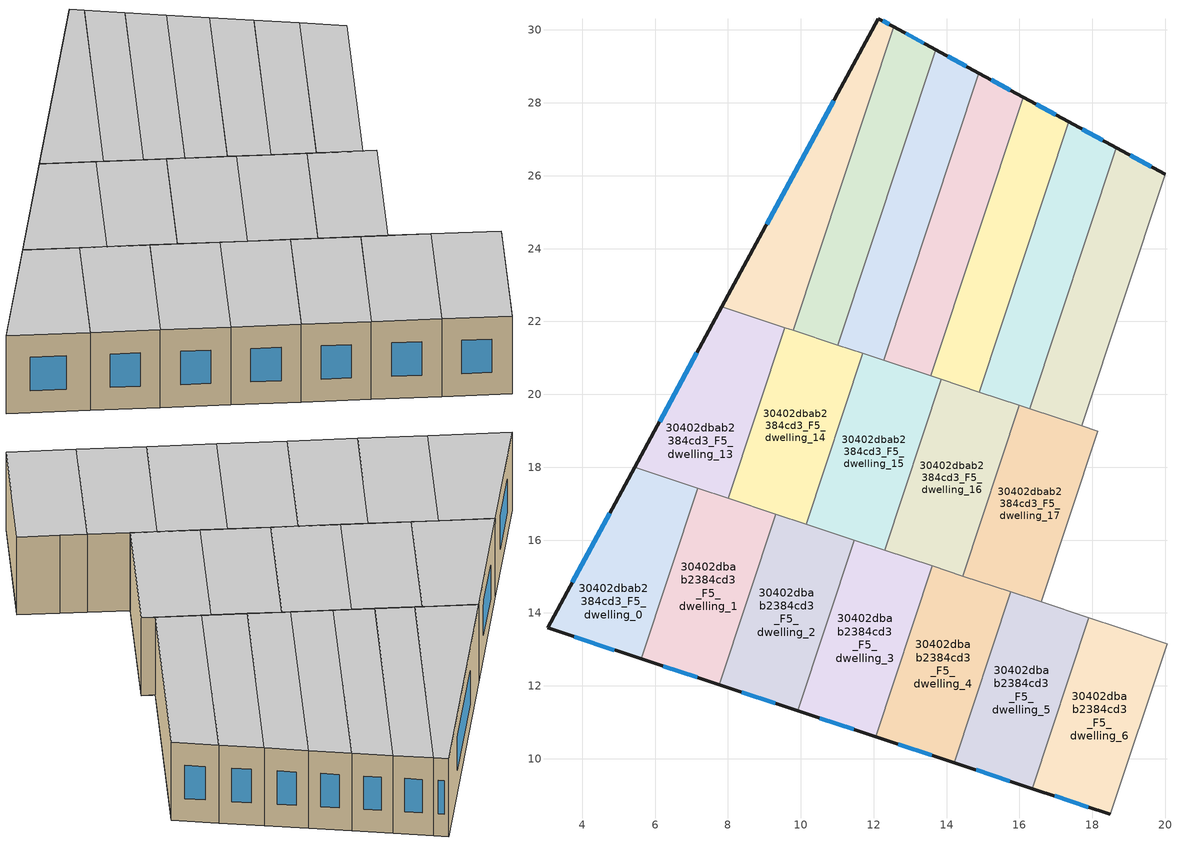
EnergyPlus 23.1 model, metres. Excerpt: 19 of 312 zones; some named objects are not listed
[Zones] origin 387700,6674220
30402dbab2384cd3_F5_dwelling_0
 floor to 30402dbab2384cd3_F4_dwelling_0 (EU_floor_Construction): 7.17,17.42 5.62,12.74 3.05,13.59 5.44,18 z15
 wall outside (EU_wall_Construction): 5.44,18 3.05,13.59 5.62,12.74 z15:18
 wall to 30402dbab2384cd3_F5_dwelling_1 (EU_wall_Construction): 5.62,12.74 7.17,17.42 z15:18
 wall to 30402dbab2384cd3_F5_dwelling_13 (EU_wall_Construction): 7.17,17.42 5.44,18 z15:18
 window (EU_Window_Construction): 4.76,16.74 3.73,14.85 / 3.78,13.35 4.88,12.98 z15.86:17.14
 ceiling to 30402dbab2384cd3_F6_dwelling_0 (EU_floor_Construction): 5.62,12.74 7.17,17.42 5.44,18 3.05,13.59 z18
30402dbab2384cd3_F5_dwelling_1
 floor to 30402dbab2384cd3_F4_dwelling_1 (EU_floor_Construction): 9.32,16.71 7.77,12.03 5.62,12.74 7.17,17.42 z15
 wall outside (EU_wall_Construction): 5.62,12.74 7.77,12.03 z15:18
 wall to 30402dbab2384cd3_F5_dwelling_2 (EU_wall_Construction): 7.77,12.03 9.32,16.71 z15:18
 wall to 30402dbab2384cd3_F5_dwelling_14 (EU_wall_Construction): 9.32,16.71 8.01,17.14 z15:18
 wall to 30402dbab2384cd3_F5_dwelling_13 (EU_wall_Construction): 8.01,17.15 7.17,17.42 z15:18
 window (EU_Window_Construction): 6.23,12.54 7.15,12.23 z15.86:17.14
 ceiling to 30402dbab2384cd3_F6_dwelling_1 (EU_floor_Construction): 7.77,12.03 9.32,16.71 7.17,17.42 5.62,12.74 z18
30402dbab2384cd3_F5_dwelling_13
 floor to 30402dbab2384cd3_F4_dwelling_13 (EU_floor_Construction): 9.56,21.83 8.01,17.14 5.44,18 7.84,22.4 z15
 wall outside (EU_wall_Construction): 7.84,22.4 5.44,18 z15:18
 wall to 30402dbab2384cd3_F5_dwelling_14 (EU_wall_Construction): 8.01,17.14 9.56,21.83 z15:18
 wall to 30402dbab2384cd3_F5_dwelling_26 (EU_wall_Construction): 9.56,21.83 7.84,22.4 z15:18
 window (EU_Window_Construction): 7.15,21.14 6.13,19.25 z15.86:17.14
 ceiling to 30402dbab2384cd3_F6_dwelling_13 (EU_floor_Construction): 8.01,17.14 9.56,21.83 7.84,22.4 5.44,18 z18
30402dbab2384cd3_F5_dwelling_14
 floor to 30402dbab2384cd3_F4_dwelling_14 (EU_floor_Construction): 11.71,21.12 10.16,16.43 8.01,17.14 9.56,21.83 z15
 wall to 30402dbab2384cd3_F5_dwelling_15 (EU_wall_Construction): 10.16,16.43 11.71,21.12 z15:18
 wall to 30402dbab2384cd3_F5_dwelling_27 (EU_wall_Construction): 11.01,21.35 9.79,21.76 z15:18
 wall to 30402dbab2384cd3_F5_dwelling_28 (EU_wall_Construction): 11.71,21.12 11.02,21.35 z15:18
 wall to 30402dbab2384cd3_F5_dwelling_2 (EU_wall_Construction): 9.32,16.71 10.16,16.43 z15:18
 wall to 30402dbab2384cd3_F5_dwelling_26 (EU_wall_Construction): 9.79,21.76 9.56,21.83 z15:18
 ceiling to 30402dbab2384cd3_F6_dwelling_14 (EU_floor_Construction): 10.16,16.43 11.71,21.12 9.56,21.83 8.01,17.14 z18
30402dbab2384cd3_F5_dwelling_15
 floor to 30402dbab2384cd3_F4_dwelling_15 (EU_floor_Construction): 13.85,20.41 12.3,15.72 10.16,16.43 11.71,21.12 z15
 wall to 30402dbab2384cd3_F5_dwelling_16 (EU_wall_Construction): 12.3,15.72 13.85,20.41 z15:18
 wall to 30402dbab2384cd3_F5_dwelling_29 (EU_wall_Construction): 13.57,20.51 12.27,20.93 z15:18
 wall to 30402dbab2384cd3_F5_dwelling_2 (EU_wall_Construction): 10.16,16.43 11.46,16 z15:18
 wall to 30402dbab2384cd3_F5_dwelling_3 (EU_wall_Construction): 11.46,16 12.3,15.72 z15:18
 wall to 30402dbab2384cd3_F5_dwelling_28 (EU_wall_Construction): 12.27,20.93 11.71,21.12 z15:18
 wall to 30402dbab2384cd3_F5_dwelling_30 (EU_wall_Construction): 13.85,20.41 13.57,20.51 z15:18
 ceiling to 30402dbab2384cd3_F6_dwelling_15 (EU_floor_Construction): 12.3,15.72 13.85,20.41 11.71,21.12 10.16,16.43 z18
30402dbab2384cd3_F5_dwelling_16
 floor to 30402dbab2384cd3_F4_dwelling_16 (EU_floor_Construction): 16,19.7 14.45,15.01 12.3,15.72 13.85,20.41 z15
 wall to 30402dbab2384cd3_F5_dwelling_17 (EU_wall_Construction): 14.45,15.01 16,19.7 z15:18
 wall to 30402dbab2384cd3_F5_dwelling_31 (EU_wall_Construction): 16,19.7 14.9,20.06 z15:18
 wall to 30402dbab2384cd3_F5_dwelling_3 (EU_wall_Construction): 12.3,15.72 13.61,15.29 z15:18
 wall to 30402dbab2384cd3_F5_dwelling_30 (EU_wall_Construction): 14.9,20.06 13.85,20.41 z15:18
 wall to 30402dbab2384cd3_F5_dwelling_4 (EU_wall_Construction): 13.61,15.29 14.45,15.01 z15:18
 ceiling to 30402dbab2384cd3_F6_dwelling_16 (EU_floor_Construction): 14.45,15.01 16,19.7 13.85,20.41 12.3,15.72 z18
30402dbab2384cd3_F5_dwelling_17
 floor to 30402dbab2384cd3_F4_dwelling_17 (EU_floor_Construction): 18.15,18.99 16.59,14.3 14.45,15.01 16,19.7 z15
 wall to 30402dbab2384cd3_F5_dwelling_18 (EU_wall_Construction): 16.59,14.3 18.15,18.99 z15:18
 wall to 30402dbab2384cd3_F5_dwelling_32 (EU_wall_Construction): 17.72,19.13 16.28,19.61 z15:18
 wall to 30402dbab2384cd3_F5_dwelling_4 (EU_wall_Construction): 14.45,15.01 15.76,14.58 z15:18
 wall to 30402dbab2384cd3_F5_dwelling_31 (EU_wall_Construction): 16.28,19.61 16,19.7 z15:18
 wall to 30402dbab2384cd3_F5_dwelling_5 (EU_wall_Construction): 15.76,14.58 16.59,14.3 z15:18
 wall to 30402dbab2384cd3_F5_dwelling_33 (EU_wall_Construction): 18.15,18.99 17.72,19.13 z15:18
 ceiling to 30402dbab2384cd3_F6_dwelling_17 (EU_floor_Construction): 16.59,14.3 18.15,18.99 16,19.7 14.45,15.01 z18
30402dbab2384cd3_F5_dwelling_2
 floor to 30402dbab2384cd3_F4_dwelling_2 (EU_floor_Construction): 11.46,16 9.91,11.32 7.77,12.03 9.32,16.71 z15
 wall outside (EU_wall_Construction): 7.77,12.03 9.91,11.32 z15:18
 wall to 30402dbab2384cd3_F5_dwelling_3 (EU_wall_Construction): 9.91,11.32 11.46,16 z15:18
 window (EU_Window_Construction): 8.38,11.82 9.3,11.52 z15.86:17.14
 ceiling to 30402dbab2384cd3_F6_dwelling_2 (EU_floor_Construction): 9.91,11.32 11.46,16 9.32,16.71 7.77,12.03 z18
30402dbab2384cd3_F5_dwelling_26
 floor to 30402dbab2384cd3_F4_dwelling_26 (EU_floor_Construction): 12.55,30.09 9.79,21.76 7.84,22.4 12.13,30.31 z15
 wall outside (EU_wall_Construction): 12.55,30.09 12.13,30.31 7.84,22.4 z15:18
 wall to 30402dbab2384cd3_F5_dwelling_27 (EU_wall_Construction): 9.79,21.76 12.55,30.09 z15:18
 window (EU_Window_Construction): 10.91,28.05 9.06,24.66 / 12.43,30.15 12.25,30.25 z15.86:17.14
 ceiling to 30402dbab2384cd3_F6_dwelling_26 (EU_floor_Construction): 9.79,21.76 12.55,30.09 12.13,30.31 7.84,22.4 z18
30402dbab2384cd3_F5_dwelling_27
 floor to 30402dbab2384cd3_F4_dwelling_27 (EU_floor_Construction): 13.7,29.46 11.02,21.35 9.79,21.76 12.55,30.09 z15
 wall outside (EU_wall_Construction): 13.7,29.46 12.55,30.09 z15:18
 wall to 30402dbab2384cd3_F5_dwelling_28 (EU_wall_Construction): 11.02,21.35 13.7,29.46 z15:18
 window (EU_Window_Construction): 13.37,29.64 12.88,29.91 z15.86:17.14
 ceiling to 30402dbab2384cd3_F6_dwelling_27 (EU_floor_Construction): 11.02,21.35 13.7,29.46 12.55,30.09 9.79,21.76 z18
30402dbab2384cd3_F5_dwelling_28
 floor to 30402dbab2384cd3_F4_dwelling_28 (EU_floor_Construction): 14.88,28.82 12.27,20.93 11.02,21.35 13.7,29.46 z15
 wall outside (EU_wall_Construction): 14.88,28.82 13.7,29.46 z15:18
 wall to 30402dbab2384cd3_F5_dwelling_29 (EU_wall_Construction): 12.27,20.93 14.88,28.82 z15:18
 window (EU_Window_Construction): 14.54,29 14.04,29.28 z15.86:17.14
 ceiling to 30402dbab2384cd3_F6_dwelling_28 (EU_floor_Construction): 12.27,20.93 14.88,28.82 13.7,29.46 11.02,21.35 z18
30402dbab2384cd3_F5_dwelling_29
 floor to 30402dbab2384cd3_F4_dwelling_29 (EU_floor_Construction): 16.1,28.16 13.57,20.51 12.27,20.93 14.88,28.82 z15
 wall outside (EU_wall_Construction): 16.1,28.16 14.88,28.82 z15:18
 wall to 30402dbab2384cd3_F5_dwelling_30 (EU_wall_Construction): 13.57,20.51 16.1,28.16 z15:18
 window (EU_Window_Construction): 15.75,28.35 15.23,28.63 z15.86:17.14
 ceiling to 30402dbab2384cd3_F6_dwelling_29 (EU_floor_Construction): 13.57,20.51 16.1,28.16 14.88,28.82 12.27,20.93 z18
30402dbab2384cd3_F5_dwelling_3
 floor to 30402dbab2384cd3_F4_dwelling_3 (EU_floor_Construction): 13.61,15.29 12.06,10.61 9.91,11.32 11.46,16 z15
 wall outside (EU_wall_Construction): 9.91,11.32 12.06,10.61 z15:18
 wall to 30402dbab2384cd3_F5_dwelling_4 (EU_wall_Construction): 12.06,10.61 13.61,15.29 z15:18
 window (EU_Window_Construction): 10.53,11.11 11.45,10.81 z15.86:17.14
 ceiling to 30402dbab2384cd3_F6_dwelling_3 (EU_floor_Construction): 12.06,10.61 13.61,15.29 11.46,16 9.91,11.32 z18
30402dbab2384cd3_F5_dwelling_30
 floor to 30402dbab2384cd3_F4_dwelling_30 (EU_floor_Construction): 17.36,27.47 14.9,20.06 13.57,20.51 16.1,28.16 z15
 wall outside (EU_wall_Construction): 17.36,27.47 16.1,28.16 z15:18
 wall to 30402dbab2384cd3_F5_dwelling_31 (EU_wall_Construction): 14.9,20.06 17.36,27.47 z15:18
 window (EU_Window_Construction): 17,27.67 16.46,27.96 z15.86:17.14
 ceiling to 30402dbab2384cd3_F6_dwelling_30 (EU_floor_Construction): 14.9,20.06 17.36,27.47 16.1,28.16 13.57,20.51 z18
30402dbab2384cd3_F5_dwelling_31
 floor to 30402dbab2384cd3_F4_dwelling_31 (EU_floor_Construction): 18.66,26.77 16.28,19.61 14.9,20.06 17.36,27.47 z15
 wall outside (EU_wall_Construction): 18.66,26.77 17.36,27.47 z15:18
 wall to 30402dbab2384cd3_F5_dwelling_32 (EU_wall_Construction): 16.28,19.61 18.66,26.77 z15:18
 window (EU_Window_Construction): 18.28,26.97 17.73,27.27 z15.86:17.14
 ceiling to 30402dbab2384cd3_F6_dwelling_31 (EU_floor_Construction): 16.28,19.61 18.66,26.77 17.36,27.47 14.9,20.06 z18
30402dbab2384cd3_F5_dwelling_32
 floor to 30402dbab2384cd3_F4_dwelling_32 (EU_floor_Construction): 20,26.04 17.72,19.13 16.28,19.61 18.66,26.77 z15
 wall outside (EU_wall_Construction): 20,26.04 18.66,26.77 z15:18
 wall to 30402dbab2384cd3_F5_dwelling_33 (EU_wall_Construction): 17.72,19.13 20,26.04 z15:18
 window (EU_Window_Construction): 19.62,26.25 19.04,26.56 z15.86:17.14
 ceiling to 30402dbab2384cd3_F6_dwelling_32 (EU_floor_Construction): 17.72,19.13 20,26.04 18.66,26.77 16.28,19.61 z18
30402dbab2384cd3_F5_dwelling_4
 floor to 30402dbab2384cd3_F4_dwelling_4 (EU_floor_Construction): 15.76,14.58 14.21,9.89 12.06,10.61 13.61,15.29 z15
 wall outside (EU_wall_Construction): 12.06,10.61 14.21,9.89 z15:18
 wall to 30402dbab2384cd3_F5_dwelling_5 (EU_wall_Construction): 14.21,9.89 15.76,14.58 z15:18
 window (EU_Window_Construction): 12.67,10.4 13.59,10.1 z15.86:17.14
 ceiling to 30402dbab2384cd3_F6_dwelling_4 (EU_floor_Construction): 14.21,9.89 15.76,14.58 13.61,15.29 12.06,10.61 z18
30402dbab2384cd3_F5_dwelling_5
 floor to 30402dbab2384cd3_F4_dwelling_5 (EU_floor_Construction): 17.91,13.87 16.35,9.18 14.21,9.89 15.76,14.58 z15
 wall outside (EU_wall_Construction): 14.21,9.89 16.35,9.18 z15:18
 wall to 30402dbab2384cd3_F5_dwelling_6 (EU_wall_Construction): 16.35,9.18 17.91,13.87 z15:18
 wall to 30402dbab2384cd3_F5_dwelling_18 (EU_wall_Construction): 17.91,13.87 16.59,14.3 z15:18
 window (EU_Window_Construction): 14.82,9.69 15.74,9.39 z15.86:17.14
 ceiling to 30402dbab2384cd3_F6_dwelling_5 (EU_floor_Construction): 16.35,9.18 17.91,13.87 15.76,14.58 14.21,9.89 z18
30402dbab2384cd3_F5_dwelling_6
 floor to 30402dbab2384cd3_F4_dwelling_6 (EU_floor_Construction): 20.05,13.16 18.5,8.47 16.35,9.18 17.91,13.87 z15
 wall outside (EU_wall_Construction): 16.35,9.18 18.5,8.47 z15:18
 wall to 30402dbab2384cd3_F5_dwelling_7 (EU_wall_Construction): 18.5,8.47 20.05,13.16 z15:18
 wall to 30402dbab2384cd3_F5_dwelling_19 (EU_wall_Construction): 20.05,13.16 18.74,13.59 z15:18
 wall to 30402dbab2384cd3_F5_dwelling_18 (EU_wall_Construction): 18.74,13.59 17.91,13.87 z15:18
 window (EU_Window_Construction): 16.97,8.98 17.89,8.68 z15.86:17.14
 ceiling to 30402dbab2384cd3_F6_dwelling_6 (EU_floor_Construction): 18.5,8.47 20.05,13.16 17.91,13.87 16.35,9.18 z18
[Building]
EU S2 Campaign: North Axis=0; Terrain=City; Solar Distribution=FullExterior
[Site:Location]
Helsinki-Vantaa.AP: Latitude=60.317; Longitude=24.963; Time Zone=2; Elevation=54.6
[SizingPeriod:WeatherFileDays]
AnnualSizingPeriod: Begin Month=1; Begin Day of Month=1; End Month=12; End Day of Month=31; Day of Week for Start Day=Monday; Use Weather File Daylight Saving Period=No; Use Weather File Rain and Snow Indicators=No
[MATERIAL]
EU_InternalMass_Material: Roughness=MediumRough; Thickness=0.1; Conductivity=1; Density=1800; Specific Heat=900; Thermal Absorptance=0.9; Solar Absorptance=0.7; Visible Absorptance=0.7
[MATERIAL:NOMASS] Roughness=MediumRough; Thermal Absorptance=0.9; Solar Absorptance=0.7; Visible Absorptance=0.7
Name | Thermal Resistance
EU_wall_NoMass | 5.91765
EU_floor_NoMass | 6.2875
[WINDOWMATERIAL:SIMPLEGLAZINGSYSTEM]
EU_Window_SimpleGlazing: UFactor=0.994035; Solar Heat Gain Coefficient=0.7; Visible Transmittance=0.7
[CONSTRUCTION]
EU_wall_Construction: EU_wall_NoMass
EU_floor_Construction: EU_floor_NoMass
EU_Window_Construction: EU_Window_SimpleGlazing
EU_InternalMass_Construction: EU_InternalMass_Material
[ZONE] Type=1; Multiplier=1; Ceiling Height=autocalculate; Floor Area=autocalculate; Part of Total Floor Area=Yes
Name | Volume
30402dbab2384cd3_F5_dwelling_0; 30402dbab2384cd3_F5_dwelling_2; 30402dbab2384cd3_F5_dwelling_31 | 33.4856
30402dbab2384cd3_F5_dwelling_1 | 33.4937
30402dbab2384cd3_F5_dwelling_13; 30402dbab2384cd3_F5_dwelling_3 | 33.4951
30402dbab2384cd3_F5_dwelling_14; 30402dbab2384cd3_F5_dwelling_27 | 33.479
30402dbab2384cd3_F5_dwelling_15 | 33.4915
30402dbab2384cd3_F5_dwelling_16 | 33.4929
30402dbab2384cd3_F5_dwelling_17 | 33.4768
30402dbab2384cd3_F5_dwelling_26; 30402dbab2384cd3_F5_dwelling_32 | 33.4995
30402dbab2384cd3_F5_dwelling_28 | 33.4871
30402dbab2384cd3_F5_dwelling_29 | 33.4834
30402dbab2384cd3_F5_dwelling_30 | 33.5002
30402dbab2384cd3_F5_dwelling_4 | 33.4827
30402dbab2384cd3_F5_dwelling_5 | 33.498
30402dbab2384cd3_F5_dwelling_6 | 33.4841
[INTERNALMASS] Construction=EU_InternalMass_Construction
Name | Zone or ZoneList | Surface Area
30402dbab2384cd3_F5_dwelling_0_EU_InternalMass | 30402dbab2384cd3_F5_dwelling_0 | 11.1619
30402dbab2384cd3_F5_dwelling_1_EU_InternalMass | 30402dbab2384cd3_F5_dwelling_1 | 11.1648
30402dbab2384cd3_F5_dwelling_2_EU_InternalMass | 30402dbab2384cd3_F5_dwelling_2 | 11.1616
30402dbab2384cd3_F5_dwelling_3_EU_InternalMass | 30402dbab2384cd3_F5_dwelling_3 | 11.1653
30402dbab2384cd3_F5_dwelling_4_EU_InternalMass | 30402dbab2384cd3_F5_dwelling_4 | 11.1612
30402dbab2384cd3_F5_dwelling_5_EU_InternalMass | 30402dbab2384cd3_F5_dwelling_5 | 11.1657
30402dbab2384cd3_F5_dwelling_6_EU_InternalMass | 30402dbab2384cd3_F5_dwelling_6 | 11.1614
30402dbab2384cd3_F5_dwelling_13_EU_InternalMass | 30402dbab2384cd3_F5_dwelling_13 | 11.1653
30402dbab2384cd3_F5_dwelling_14_EU_InternalMass | 30402dbab2384cd3_F5_dwelling_14 | 11.1605
30402dbab2384cd3_F5_dwelling_15_EU_InternalMass | 30402dbab2384cd3_F5_dwelling_15 | 11.1641
30402dbab2384cd3_F5_dwelling_16_EU_InternalMass | 30402dbab2384cd3_F5_dwelling_16 | 11.1641
30402dbab2384cd3_F5_dwelling_17_EU_InternalMass | 30402dbab2384cd3_F5_dwelling_17 | 11.1595
30402dbab2384cd3_F5_dwelling_26_EU_InternalMass | 30402dbab2384cd3_F5_dwelling_26 | 11.1666
30402dbab2384cd3_F5_dwelling_27_EU_InternalMass | 30402dbab2384cd3_F5_dwelling_27 | 11.1596
30402dbab2384cd3_F5_dwelling_28_EU_InternalMass | 30402dbab2384cd3_F5_dwelling_28 | 11.1623
30402dbab2384cd3_F5_dwelling_29_EU_InternalMass | 30402dbab2384cd3_F5_dwelling_29 | 11.1614
30402dbab2384cd3_F5_dwelling_30_EU_InternalMass | 30402dbab2384cd3_F5_dwelling_30 | 11.1666
30402dbab2384cd3_F5_dwelling_31_EU_InternalMass | 30402dbab2384cd3_F5_dwelling_31 | 11.162
30402dbab2384cd3_F5_dwelling_32_EU_InternalMass | 30402dbab2384cd3_F5_dwelling_32 | 11.1665
[OTHEREQUIPMENT] Fuel Type=Electricity; Design Level Calculation Method=Watts/Area; Power per Zone Floor Area=1; Fraction Latent=0; Fraction Radiant=0; Fraction Lost=0; Carbon Dioxide Generation Rate=0; EndUse Subcategory=EU_Step8_InternalGains
Name | Zone or ZoneList or Space or SpaceList | Schedule
EU_Step8_InternalGain_30402dbab2384cd3_F5_dwelling_0_f000 | 30402dbab2384cd3_F5_dwelling_0 | EU_Step8_GainSchedule_30402dbab2384cd3_F5_dwelling_0_f000
EU_Step8_InternalGain_30402dbab2384cd3_F5_dwelling_1_f000 | 30402dbab2384cd3_F5_dwelling_1 | EU_Step8_GainSchedule_30402dbab2384cd3_F5_dwelling_1_f000
EU_Step8_InternalGain_30402dbab2384cd3_F5_dwelling_2_f000 | 30402dbab2384cd3_F5_dwelling_2 | EU_Step8_GainSchedule_30402dbab2384cd3_F5_dwelling_2_f000
EU_Step8_InternalGain_30402dbab2384cd3_F5_dwelling_3_f000 | 30402dbab2384cd3_F5_dwelling_3 | EU_Step8_GainSchedule_30402dbab2384cd3_F5_dwelling_3_f000
EU_Step8_InternalGain_30402dbab2384cd3_F5_dwelling_4_f000 | 30402dbab2384cd3_F5_dwelling_4 | EU_Step8_GainSchedule_30402dbab2384cd3_F5_dwelling_4_f000
EU_Step8_InternalGain_30402dbab2384cd3_F5_dwelling_5_f000 | 30402dbab2384cd3_F5_dwelling_5 | EU_Step8_GainSchedule_30402dbab2384cd3_F5_dwelling_5_f000
EU_Step8_InternalGain_30402dbab2384cd3_F5_dwelling_6_f000 | 30402dbab2384cd3_F5_dwelling_6 | EU_Step8_GainSchedule_30402dbab2384cd3_F5_dwelling_6_f000
EU_Step8_InternalGain_30402dbab2384cd3_F5_dwelling_13_f000 | 30402dbab2384cd3_F5_dwelling_13 | EU_Step8_GainSchedule_30402dbab2384cd3_F5_dwelling_13_f000
EU_Step8_InternalGain_30402dbab2384cd3_F5_dwelling_14_f000 | 30402dbab2384cd3_F5_dwelling_14 | EU_Step8_GainSchedule_30402dbab2384cd3_F5_dwelling_14_f000
EU_Step8_InternalGain_30402dbab2384cd3_F5_dwelling_15_f000 | 30402dbab2384cd3_F5_dwelling_15 | EU_Step8_GainSchedule_30402dbab2384cd3_F5_dwelling_15_f000
EU_Step8_InternalGain_30402dbab2384cd3_F5_dwelling_16_f000 | 30402dbab2384cd3_F5_dwelling_16 | EU_Step8_GainSchedule_30402dbab2384cd3_F5_dwelling_16_f000
EU_Step8_InternalGain_30402dbab2384cd3_F5_dwelling_17_f000 | 30402dbab2384cd3_F5_dwelling_17 | EU_Step8_GainSchedule_30402dbab2384cd3_F5_dwelling_17_f000
EU_Step8_InternalGain_30402dbab2384cd3_F5_dwelling_26_f000 | 30402dbab2384cd3_F5_dwelling_26 | EU_Step8_GainSchedule_30402dbab2384cd3_F5_dwelling_26_f000
EU_Step8_InternalGain_30402dbab2384cd3_F5_dwelling_27_f000 | 30402dbab2384cd3_F5_dwelling_27 | EU_Step8_GainSchedule_30402dbab2384cd3_F5_dwelling_27_f000
EU_Step8_InternalGain_30402dbab2384cd3_F5_dwelling_28_f000 | 30402dbab2384cd3_F5_dwelling_28 | EU_Step8_GainSchedule_30402dbab2384cd3_F5_dwelling_28_f000
EU_Step8_InternalGain_30402dbab2384cd3_F5_dwelling_29_f000 | 30402dbab2384cd3_F5_dwelling_29 | EU_Step8_GainSchedule_30402dbab2384cd3_F5_dwelling_29_f000
EU_Step8_InternalGain_30402dbab2384cd3_F5_dwelling_30_f000 | 30402dbab2384cd3_F5_dwelling_30 | EU_Step8_GainSchedule_30402dbab2384cd3_F5_dwelling_30_f000
EU_Step8_InternalGain_30402dbab2384cd3_F5_dwelling_31_f000 | 30402dbab2384cd3_F5_dwelling_31 | EU_Step8_GainSchedule_30402dbab2384cd3_F5_dwelling_31_f000
EU_Step8_InternalGain_30402dbab2384cd3_F5_dwelling_32_f000 | 30402dbab2384cd3_F5_dwelling_32 | EU_Step8_GainSchedule_30402dbab2384cd3_F5_dwelling_32_f000
[ZONEVENTILATION:DESIGNFLOWRATE] Schedule=EU_AlwaysOn; Design Flow Rate Calculation Method=AirChanges/Hour; Air Changes per Hour=0.596421; Ventilation Type=Natural; Fan Pressure Rise=0; Fan Total Efficiency=1; Constant Term Coefficient=1; Temperature Term Coefficient=0; Velocity Term Coefficient=0; Velocity Squared Term Coefficient=0; Minimum Indoor Temperature=-100; Maximum Indoor Temperature=100; Delta Temperature=-100; Minimum Outdoor Temperature=-100; Maximum Outdoor Temperature=100; Maximum Wind Speed=40
Name | Zone or ZoneList or Space or SpaceList
EU_ConstantAir_30402dbab2384cd3_F5_dwelling_0 | 30402dbab2384cd3_F5_dwelling_0
EU_ConstantAir_30402dbab2384cd3_F5_dwelling_1 | 30402dbab2384cd3_F5_dwelling_1
EU_ConstantAir_30402dbab2384cd3_F5_dwelling_2 | 30402dbab2384cd3_F5_dwelling_2
EU_ConstantAir_30402dbab2384cd3_F5_dwelling_3 | 30402dbab2384cd3_F5_dwelling_3
EU_ConstantAir_30402dbab2384cd3_F5_dwelling_4 | 30402dbab2384cd3_F5_dwelling_4
EU_ConstantAir_30402dbab2384cd3_F5_dwelling_5 | 30402dbab2384cd3_F5_dwelling_5
EU_ConstantAir_30402dbab2384cd3_F5_dwelling_6 | 30402dbab2384cd3_F5_dwelling_6
EU_ConstantAir_30402dbab2384cd3_F5_dwelling_13 | 30402dbab2384cd3_F5_dwelling_13
EU_ConstantAir_30402dbab2384cd3_F5_dwelling_14 | 30402dbab2384cd3_F5_dwelling_14
EU_ConstantAir_30402dbab2384cd3_F5_dwelling_15 | 30402dbab2384cd3_F5_dwelling_15
EU_ConstantAir_30402dbab2384cd3_F5_dwelling_16 | 30402dbab2384cd3_F5_dwelling_16
EU_ConstantAir_30402dbab2384cd3_F5_dwelling_17 | 30402dbab2384cd3_F5_dwelling_17
EU_ConstantAir_30402dbab2384cd3_F5_dwelling_26 | 30402dbab2384cd3_F5_dwelling_26
EU_ConstantAir_30402dbab2384cd3_F5_dwelling_27 | 30402dbab2384cd3_F5_dwelling_27
EU_ConstantAir_30402dbab2384cd3_F5_dwelling_28 | 30402dbab2384cd3_F5_dwelling_28
EU_ConstantAir_30402dbab2384cd3_F5_dwelling_29 | 30402dbab2384cd3_F5_dwelling_29
EU_ConstantAir_30402dbab2384cd3_F5_dwelling_30 | 30402dbab2384cd3_F5_dwelling_30
EU_ConstantAir_30402dbab2384cd3_F5_dwelling_31 | 30402dbab2384cd3_F5_dwelling_31
EU_ConstantAir_30402dbab2384cd3_F5_dwelling_32 | 30402dbab2384cd3_F5_dwelling_32
[HVACTEMPLATE:ZONE:IDEALLOADSAIRSYSTEM] System Availability Schedule=EU_AlwaysOn; Maximum Heating Supply Air Temperature=50; Minimum Cooling Supply Air Temperature=13; Maximum Heating Supply Air Humidity Ratio=0.0156; Minimum Cooling Supply Air Humidity Ratio=0.0077; Heating Limit=NoLimit; Cooling Limit=NoLimit; Heating Availability Schedule=EU_AlwaysOn; Cooling Availability Schedule=EU_CoolingOff; Dehumidification Control Type=ConstantSensibleHeatRatio; Cooling Sensible Heat Ratio=0.7; Dehumidification Setpoint=60; Humidification Control Type=None; Humidification Setpoint=30; Outdoor Air Method=None; Outdoor Air Flow Rate per Person=0.00944; Outdoor Air Flow Rate per Zone Floor Area=0; Outdoor Air Flow Rate per Zone=0; Demand Controlled Ventilation Type=None; Outdoor Air Economizer Type=NoEconomizer; Heat Recovery Type=None; Sensible Heat Recovery Effectiveness=0.7; Latent Heat Recovery Effectiveness=0.65
Name | Template Thermostat
30402dbab2384cd3_F5_dwelling_0 | EU_HeatOnly_30402dbab2384cd3_F5_dwelling_0
30402dbab2384cd3_F5_dwelling_1 | EU_HeatOnly_30402dbab2384cd3_F5_dwelling_1
30402dbab2384cd3_F5_dwelling_2 | EU_HeatOnly_30402dbab2384cd3_F5_dwelling_2
30402dbab2384cd3_F5_dwelling_3 | EU_HeatOnly_30402dbab2384cd3_F5_dwelling_3
30402dbab2384cd3_F5_dwelling_4 | EU_HeatOnly_30402dbab2384cd3_F5_dwelling_4
30402dbab2384cd3_F5_dwelling_5 | EU_HeatOnly_30402dbab2384cd3_F5_dwelling_5
30402dbab2384cd3_F5_dwelling_6 | EU_HeatOnly_30402dbab2384cd3_F5_dwelling_6
30402dbab2384cd3_F5_dwelling_13 | EU_HeatOnly_30402dbab2384cd3_F5_dwelling_13
30402dbab2384cd3_F5_dwelling_14 | EU_HeatOnly_30402dbab2384cd3_F5_dwelling_14
30402dbab2384cd3_F5_dwelling_15 | EU_HeatOnly_30402dbab2384cd3_F5_dwelling_15
30402dbab2384cd3_F5_dwelling_16 | EU_HeatOnly_30402dbab2384cd3_F5_dwelling_16
30402dbab2384cd3_F5_dwelling_17 | EU_HeatOnly_30402dbab2384cd3_F5_dwelling_17
30402dbab2384cd3_F5_dwelling_26 | EU_HeatOnly_30402dbab2384cd3_F5_dwelling_26
30402dbab2384cd3_F5_dwelling_27 | EU_HeatOnly_30402dbab2384cd3_F5_dwelling_27
30402dbab2384cd3_F5_dwelling_28 | EU_HeatOnly_30402dbab2384cd3_F5_dwelling_28
30402dbab2384cd3_F5_dwelling_29 | EU_HeatOnly_30402dbab2384cd3_F5_dwelling_29
30402dbab2384cd3_F5_dwelling_30 | EU_HeatOnly_30402dbab2384cd3_F5_dwelling_30
30402dbab2384cd3_F5_dwelling_31 | EU_HeatOnly_30402dbab2384cd3_F5_dwelling_31
30402dbab2384cd3_F5_dwelling_32 | EU_HeatOnly_30402dbab2384cd3_F5_dwelling_32
[SIZING:ZONE] Zone Cooling Design Supply Air Temperature Input Method=SupplyAirTemperature; Zone Cooling Design Supply Air Temperature=13; Zone Heating Design Supply Air Temperature Input Method=SupplyAirTemperature; Zone Heating Design Supply Air Temperature=50; Zone Cooling Design Supply Air Humidity Ratio=0.008; Zone Heating Design Supply Air Humidity Ratio=0.008; Cooling Design Air Flow Method=DesignDay; Cooling Design Air Flow Rate=0; Cooling Minimum Air Flow per Zone Floor Area=0.000762; Cooling Minimum Air Flow=0; Cooling Minimum Air Flow Fraction=0.2; Heating Design Air Flow Method=DesignDay; Heating Design Air Flow Rate=0; Heating Maximum Air Flow per Zone Floor Area=0.002032; Heating Maximum Air Flow=0.141576; Heating Maximum Air Flow Fraction=0.3; Account for Dedicated Outdoor Air System=No; Dedicated Outdoor Air System Control Strategy=NeutralSupplyAir; Dedicated Outdoor Air Low Setpoint Temperature for Design=autosize; Dedicated Outdoor Air High Setpoint Temperature for Design=autosize; Zone Load Sizing Method=Sensible Load Only No Latent Load; Zone Latent Cooling Design Supply Air Humidity Ratio Input Method=HumidityRatioDifference; Zone Cooling Design Supply Air Humidity Ratio Difference=0.005; Zone Latent Heating Design Supply Air Humidity Ratio Input Method=HumidityRatioDifference; Zone Humidification Design Supply Air Humidity Ratio Difference=0.005
30402dbab2384cd3_F5_dwelling_0; 30402dbab2384cd3_F5_dwelling_1; 30402dbab2384cd3_F5_dwelling_2; 30402dbab2384cd3_F5_dwelling_3; 30402dbab2384cd3_F5_dwelling_4; 30402dbab2384cd3_F5_dwelling_5; 30402dbab2384cd3_F5_dwelling_6; 30402dbab2384cd3_F5_dwelling_13; 30402dbab2384cd3_F5_dwelling_14; 30402dbab2384cd3_F5_dwelling_15; 30402dbab2384cd3_F5_dwelling_16; 30402dbab2384cd3_F5_dwelling_17; 30402dbab2384cd3_F5_dwelling_26; 30402dbab2384cd3_F5_dwelling_27; 30402dbab2384cd3_F5_dwelling_28; 30402dbab2384cd3_F5_dwelling_29; 30402dbab2384cd3_F5_dwelling_30; 30402dbab2384cd3_F5_dwelling_31; 30402dbab2384cd3_F5_dwelling_32
[SCHEDULE:CONSTANT]
Name | Hourly Value
EU_AlwaysOn | 1
EU_CoolingOff | 0
[SCHEDULE:FILE] Column Number=1; Rows to Skip at Top=0; Number of Hours of Data=8760; Column Separator=Comma; Interpolate to Timestep=No; Minutes per Item=60; Adjust Schedule for Daylight Savings=Yes
Name | File
EU_Step8_GainSchedule_30402dbab2384cd3_F5_dwelling_0_f000 | ../../schedules/30402dbab2384cd3/30402dbab2384cd3_F5_dwelling_0_f000_gain.csv
EU_Step8_GainSchedule_30402dbab2384cd3_F5_dwelling_1_f000 | ../../schedules/30402dbab2384cd3/30402dbab2384cd3_F5_dwelling_1_f000_gain.csv
EU_Step8_GainSchedule_30402dbab2384cd3_F5_dwelling_2_f000 | ../../schedules/30402dbab2384cd3/30402dbab2384cd3_F5_dwelling_2_f000_gain.csv
EU_Step8_GainSchedule_30402dbab2384cd3_F5_dwelling_3_f000 | ../../schedules/30402dbab2384cd3/30402dbab2384cd3_F5_dwelling_3_f000_gain.csv
EU_Step8_GainSchedule_30402dbab2384cd3_F5_dwelling_4_f000 | ../../schedules/30402dbab2384cd3/30402dbab2384cd3_F5_dwelling_4_f000_gain.csv
EU_Step8_GainSchedule_30402dbab2384cd3_F5_dwelling_5_f000 | ../../schedules/30402dbab2384cd3/30402dbab2384cd3_F5_dwelling_5_f000_gain.csv
EU_Step8_GainSchedule_30402dbab2384cd3_F5_dwelling_6_f000 | ../../schedules/30402dbab2384cd3/30402dbab2384cd3_F5_dwelling_6_f000_gain.csv
EU_Step8_GainSchedule_30402dbab2384cd3_F5_dwelling_13_f000 | ../../schedules/30402dbab2384cd3/30402dbab2384cd3_F5_dwelling_13_f000_gain.csv
EU_Step8_GainSchedule_30402dbab2384cd3_F5_dwelling_14_f000 | ../../schedules/30402dbab2384cd3/30402dbab2384cd3_F5_dwelling_14_f000_gain.csv
EU_Step8_GainSchedule_30402dbab2384cd3_F5_dwelling_15_f000 | ../../schedules/30402dbab2384cd3/30402dbab2384cd3_F5_dwelling_15_f000_gain.csv
EU_Step8_GainSchedule_30402dbab2384cd3_F5_dwelling_16_f000 | ../../schedules/30402dbab2384cd3/30402dbab2384cd3_F5_dwelling_16_f000_gain.csv
EU_Step8_GainSchedule_30402dbab2384cd3_F5_dwelling_17_f000 | ../../schedules/30402dbab2384cd3/30402dbab2384cd3_F5_dwelling_17_f000_gain.csv
EU_Step8_GainSchedule_30402dbab2384cd3_F5_dwelling_26_f000 | ../../schedules/30402dbab2384cd3/30402dbab2384cd3_F5_dwelling_26_f000_gain.csv
EU_Step8_GainSchedule_30402dbab2384cd3_F5_dwelling_27_f000 | ../../schedules/30402dbab2384cd3/30402dbab2384cd3_F5_dwelling_27_f000_gain.csv
EU_Step8_GainSchedule_30402dbab2384cd3_F5_dwelling_28_f000 | ../../schedules/30402dbab2384cd3/30402dbab2384cd3_F5_dwelling_28_f000_gain.csv
EU_Step8_GainSchedule_30402dbab2384cd3_F5_dwelling_29_f000 | ../../schedules/30402dbab2384cd3/30402dbab2384cd3_F5_dwelling_29_f000_gain.csv
EU_Step8_GainSchedule_30402dbab2384cd3_F5_dwelling_30_f000 | ../../schedules/30402dbab2384cd3/30402dbab2384cd3_F5_dwelling_30_f000_gain.csv
EU_Step8_GainSchedule_30402dbab2384cd3_F5_dwelling_31_f000 | ../../schedules/30402dbab2384cd3/30402dbab2384cd3_F5_dwelling_31_f000_gain.csv
EU_Step8_GainSchedule_30402dbab2384cd3_F5_dwelling_32_f000 | ../../schedules/30402dbab2384cd3/30402dbab2384cd3_F5_dwelling_32_f000_gain.csv
